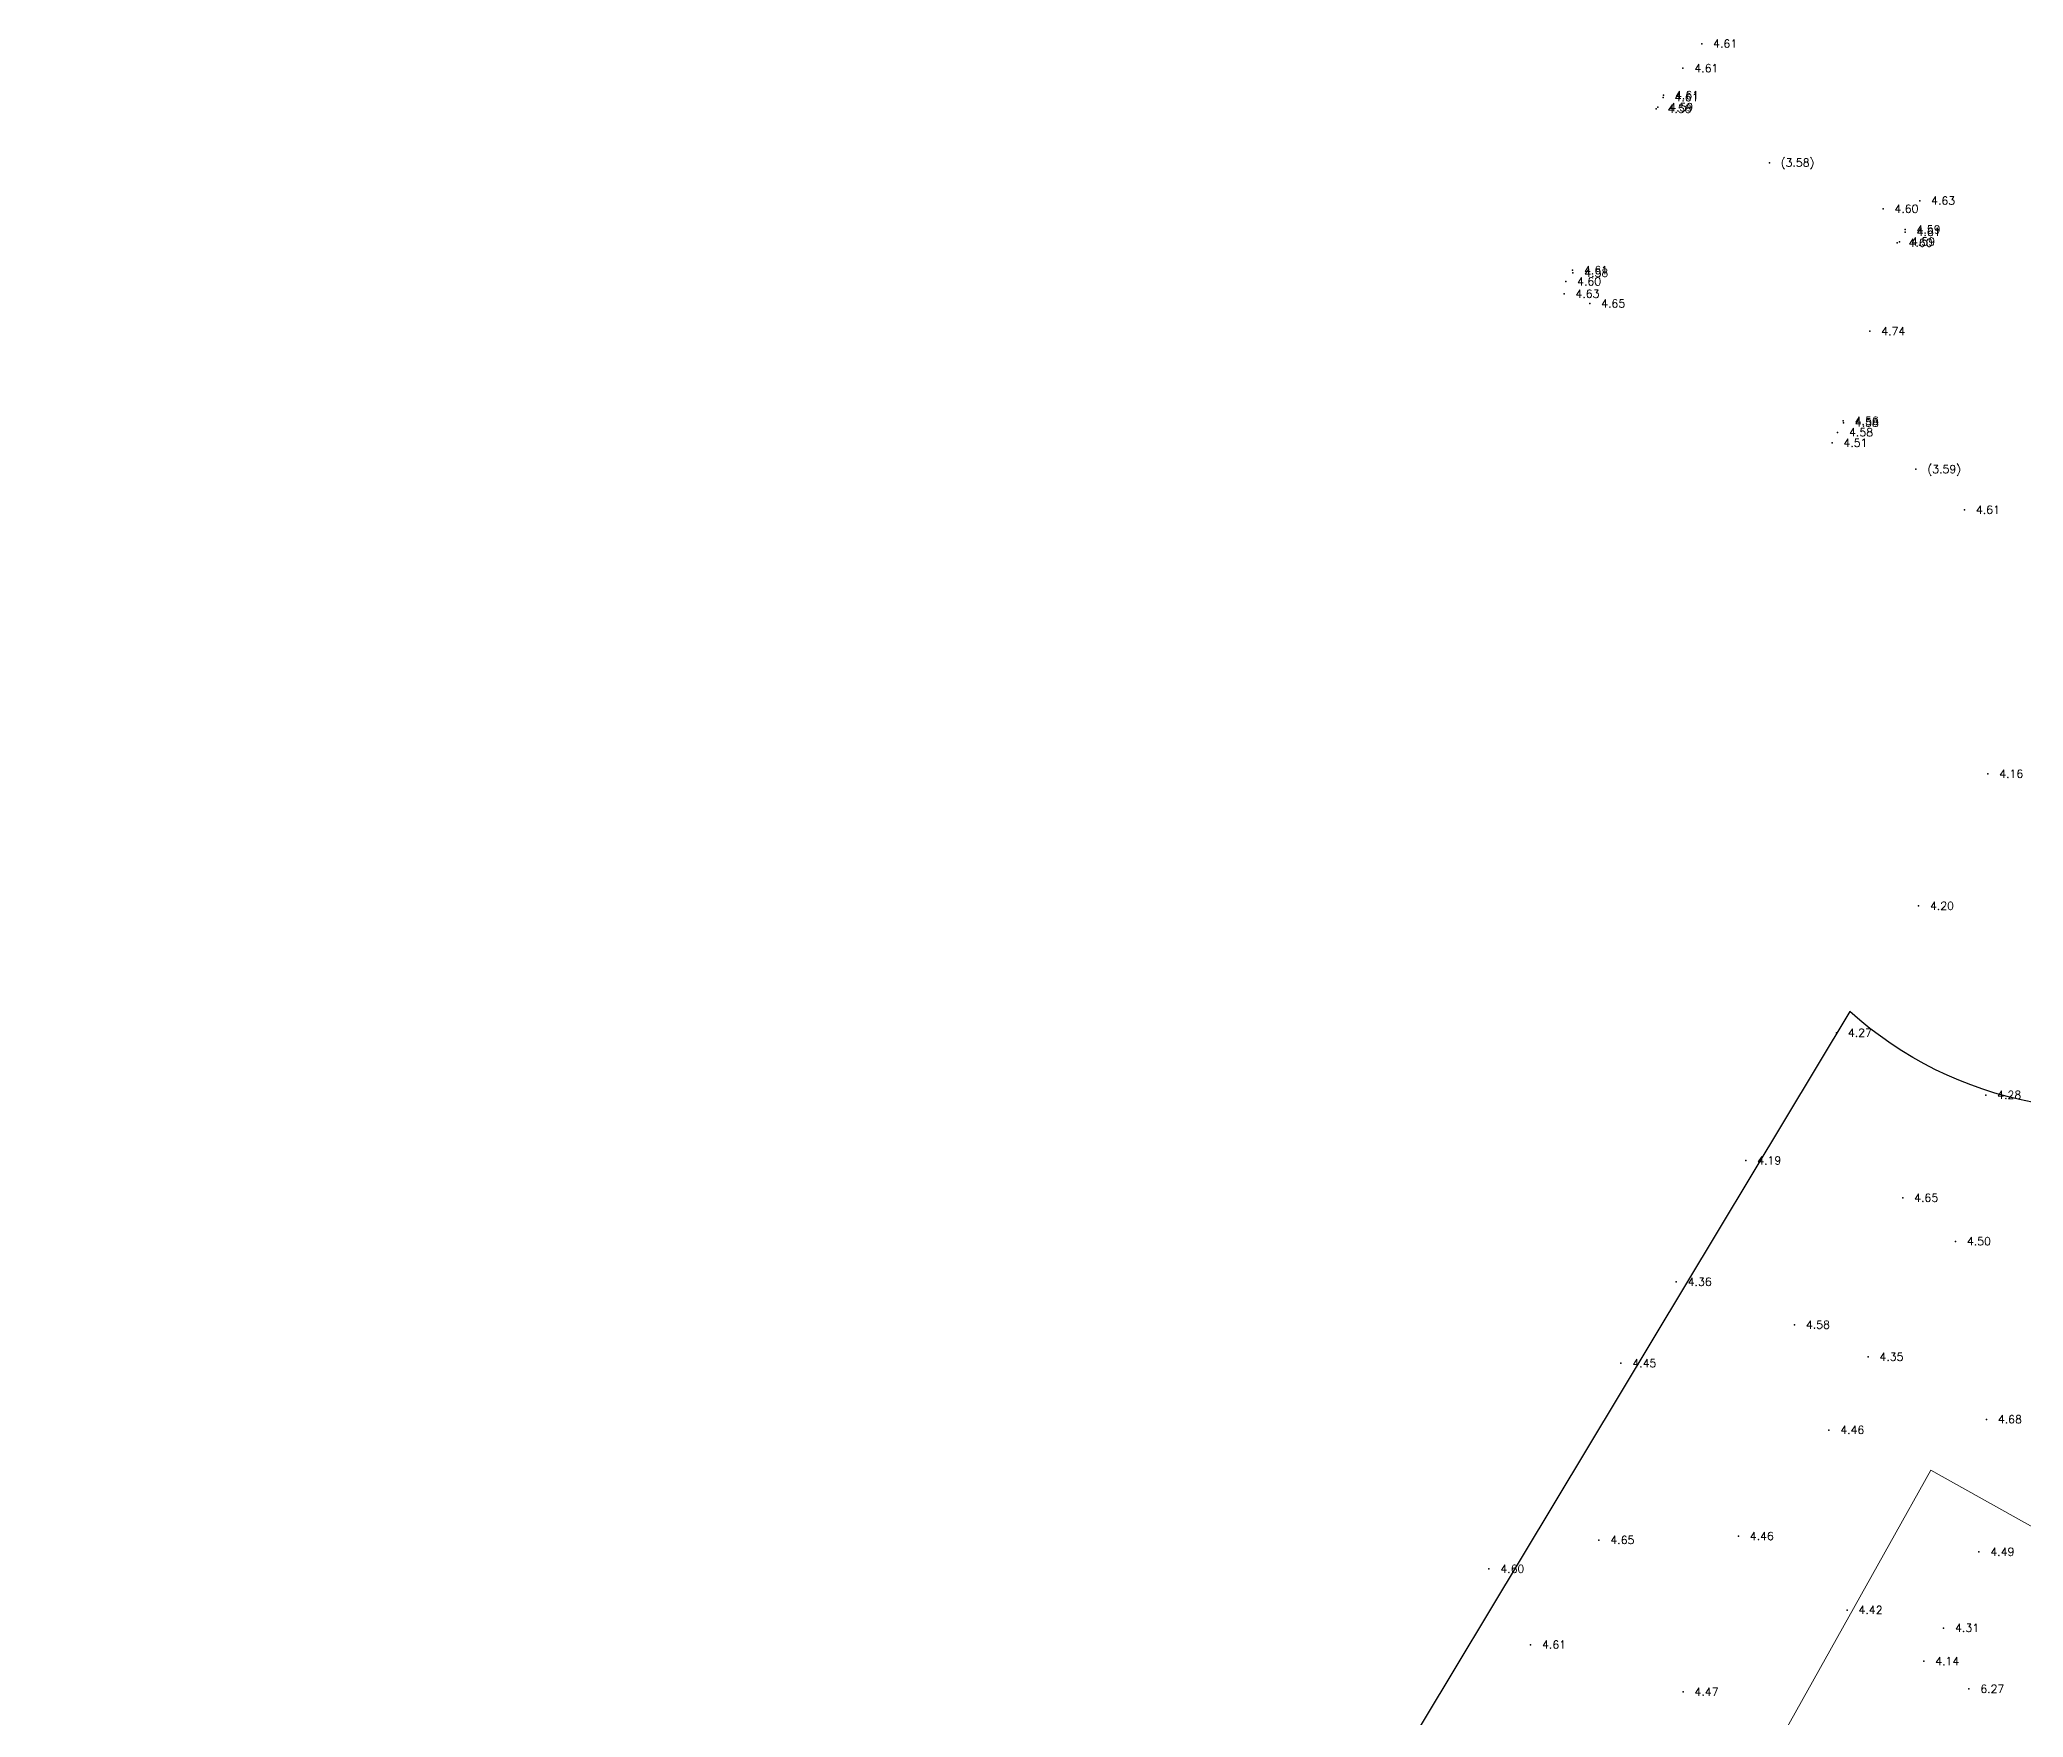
# Model space of a CAD drawing. Header units: millimetres. Extents: x 202260060 to 202696734, y 2689137542 to 2689595480.
# Drawn here: x 202311038 to 202496969, y 2689438189 to 2689595480 of the extents above; entities that cross this region are included whole.
import ezdxf

# ---------------------------------------------------------------- set-up
doc = ezdxf.new("R2010")
doc.units = ezdxf.units.MM
doc.header["$MEASUREMENT"] = 0
doc.layers.add('10', color=7, linetype='Continuous')
doc.layers.add('10-ELEV', color=1, linetype='Continuous')
doc.layers.add('exclusion', color=6, linetype='Continuous', lineweight=20)
doc.layers.add('海廣公司承租地線', color=112, linetype='Continuous', true_color=0x23e156)
doc.layers.get('0').off()
doc.styles.add('S6', font='SIMPLEX', dxfattribs={"height": 0.083333})

# ---------------------------------------------------------------- blocks, each defined once
blk = doc.blocks.new('10')
blk.add_point((0, 0))
at = {"layer": '10-ELEV', "style": 'S6'}
blk.add_attdef('ELEV', (2.14, -0.73), '', height=1.5, dxfattribs=at)

msp = doc.modelspace()

# ---------------------------------------------------------------- linework, layer by layer
at = {"layer": 'exclusion', "flags": 128}
msp.add_lwpolyline([(202399310, 2689302151), (202488298, 2689461371), (202609144, 2689393830), (202520156, 2689234610), (202399310, 2689302151)], close=True, dxfattribs=at)
at = {"layer": '海廣公司承租地線', "flags": 128}
msp.add_lwpolyline([(202486035, 2689206024, -0.4170853), (202521358, 2689170353), (202524570, 2689168529), (202682456, 2689446356), (202682456, 2689446356), (202539467, 2689526368, -0.6083701), (202480712, 2689504362), (202342372, 2689274198, -0.2693183), (202324094, 2689243787), (202311038, 2689222066), (202448494, 2689139291), (202455884, 2689152294, -0.5855261)], format="xyb", close=True, dxfattribs=at)

# ---------------------------------------------------------------- block references
at = {"layer": '10'}
ref = msp.add_blockref('10', (202466823, 2689595093, 4606), dxfattribs=dict(at, xscale=500, yscale=500, zscale=500))
ref.add_attrib('ELEV', '4.61', (202467895, 2689594730, 4606), dxfattribs={"layer": '10-ELEV', "height": 750, "style": 'S6'})
ref = msp.add_blockref('10', (202465062, 2689592797, 4613), dxfattribs=dict(at, xscale=500, yscale=500, zscale=500))
ref.add_attrib('ELEV', '4.61', (202466134, 2689592434, 4613), dxfattribs={"layer": '10-ELEV', "height": 750, "style": 'S6'})
ref = msp.add_blockref('10', (202463201, 2689590066, 4605), dxfattribs=dict(at, xscale=500, yscale=500, zscale=500))
ref.add_attrib('ELEV', '4.61', (202464273, 2689589703, 4605), dxfattribs={"layer": '10-ELEV', "height": 750, "style": 'S6'})
ref = msp.add_blockref('10', (202463254, 2689590272, 4613), dxfattribs=dict(at, xscale=500, yscale=500, zscale=500))
ref.add_attrib('ELEV', '4.61', (202464326, 2689589909, 4613), dxfattribs={"layer": '10-ELEV', "height": 750, "style": 'S6'})
ref = msp.add_blockref('10', (202462551, 2689588990, 4576), dxfattribs=dict(at, xscale=500, yscale=500, zscale=500))
ref.add_attrib('ELEV', '4.58', (202463623, 2689588627, 4576), dxfattribs={"layer": '10-ELEV', "height": 750, "style": 'S6'})
ref = msp.add_blockref('10', (202462712, 2689589138, 4590), dxfattribs=dict(at, xscale=500, yscale=500, zscale=500))
ref.add_attrib('ELEV', '4.59', (202463784, 2689588775, 4590), dxfattribs={"layer": '10-ELEV', "height": 750, "style": 'S6'})
ref = msp.add_blockref('10', (202473162, 2689583936, 3576), dxfattribs=dict(at, xscale=500, yscale=500, zscale=500))
ref.add_attrib('ELEV', '(3.58)', (202474234, 2689583573, 3576), dxfattribs={"layer": '10-ELEV', "height": 750, "style": 'S6'})
ref = msp.add_blockref('10', (202483819, 2689579617, 4597), dxfattribs=dict(at, xscale=500, yscale=500, zscale=500))
ref.add_attrib('ELEV', '4.60', (202484891, 2689579254, 4597), dxfattribs={"layer": '10-ELEV', "height": 750, "style": 'S6'})
ref = msp.add_blockref('10', (202487253, 2689580374, 4634), dxfattribs=dict(at, xscale=500, yscale=500, zscale=500))
ref.add_attrib('ELEV', '4.63', (202488325, 2689580011, 4634), dxfattribs={"layer": '10-ELEV', "height": 750, "style": 'S6'})
ref = msp.add_blockref('10', (202485885, 2689577672, 4593), dxfattribs=dict(at, xscale=500, yscale=500, zscale=500))
ref.add_attrib('ELEV', '4.59', (202486957, 2689577309, 4593), dxfattribs={"layer": '10-ELEV', "height": 750, "style": 'S6'})
ref = msp.add_blockref('10', (202485895, 2689577440, 4608), dxfattribs=dict(at, xscale=500, yscale=500, zscale=500))
ref.add_attrib('ELEV', '4.61', (202486967, 2689577077, 4608), dxfattribs={"layer": '10-ELEV', "height": 750, "style": 'S6'})
ref = msp.add_blockref('10', (202485134, 2689576435, 4595), dxfattribs=dict(at, xscale=500, yscale=500, zscale=500))
ref.add_attrib('ELEV', '4.60', (202486206, 2689576072, 4595), dxfattribs={"layer": '10-ELEV', "height": 750, "style": 'S6'})
ref = msp.add_blockref('10', (202485376, 2689576532, 4586), dxfattribs=dict(at, xscale=500, yscale=500, zscale=500))
ref.add_attrib('ELEV', '4.59', (202486448, 2689576169, 4586), dxfattribs={"layer": '10-ELEV', "height": 750, "style": 'S6'})
ref = msp.add_blockref('10', (202454726, 2689573859, 4607), dxfattribs=dict(at, xscale=500, yscale=500, zscale=500))
ref.add_attrib('ELEV', '4.61', (202455798, 2689573496, 4607), dxfattribs={"layer": '10-ELEV', "height": 750, "style": 'S6'})
ref = msp.add_blockref('10', (202454743, 2689573618, 4578), dxfattribs=dict(at, xscale=500, yscale=500, zscale=500))
ref.add_attrib('ELEV', '4.58', (202455815, 2689573255, 4578), dxfattribs={"layer": '10-ELEV', "height": 750, "style": 'S6'})
ref = msp.add_blockref('10', (202453920, 2689571642, 4634), dxfattribs=dict(at, xscale=500, yscale=500, zscale=500))
ref.add_attrib('ELEV', '4.63', (202454992, 2689571279, 4634), dxfattribs={"layer": '10-ELEV', "height": 750, "style": 'S6'})
ref = msp.add_blockref('10', (202454076, 2689572799, 4602), dxfattribs=dict(at, xscale=500, yscale=500, zscale=500))
ref.add_attrib('ELEV', '4.60', (202455148, 2689572436, 4602), dxfattribs={"layer": '10-ELEV', "height": 750, "style": 'S6'})
ref = msp.add_blockref('10', (202456330, 2689570731, 4653), dxfattribs=dict(at, xscale=500, yscale=500, zscale=500))
ref.add_attrib('ELEV', '4.65', (202457402, 2689570368, 4653), dxfattribs={"layer": '10-ELEV', "height": 750, "style": 'S6'})
ref = msp.add_blockref('10', (202482579, 2689568140, 4740), dxfattribs=dict(at, xscale=500, yscale=500, zscale=500))
ref.add_attrib('ELEV', '4.74', (202483651, 2689567777, 4740), dxfattribs={"layer": '10-ELEV', "height": 750, "style": 'S6'})
ref = msp.add_blockref('10', (202479564, 2689558655, 4575), dxfattribs=dict(at, xscale=500, yscale=500, zscale=500))
ref.add_attrib('ELEV', '4.58', (202480636, 2689558292, 4575), dxfattribs={"layer": '10-ELEV', "height": 750, "style": 'S6'})
ref = msp.add_blockref('10', (202480093, 2689559731, 4563), dxfattribs=dict(at, xscale=500, yscale=500, zscale=500))
ref.add_attrib('ELEV', '4.56', (202481165, 2689559368, 4563), dxfattribs={"layer": '10-ELEV', "height": 750, "style": 'S6'})
ref = msp.add_blockref('10', (202480100, 2689559560, 4582), dxfattribs=dict(at, xscale=500, yscale=500, zscale=500))
ref.add_attrib('ELEV', '4.58', (202481172, 2689559197, 4582), dxfattribs={"layer": '10-ELEV', "height": 750, "style": 'S6'})
ref = msp.add_blockref('10', (202479036, 2689557667, 4512), dxfattribs=dict(at, xscale=500, yscale=500, zscale=500))
ref.add_attrib('ELEV', '4.51', (202480108, 2689557304, 4512), dxfattribs={"layer": '10-ELEV', "height": 750, "style": 'S6'})
ref = msp.add_blockref('10', (202486909, 2689555206, 3588), dxfattribs=dict(at, xscale=500, yscale=500, zscale=500))
ref.add_attrib('ELEV', '(3.59)', (202487981, 2689554843, 3588), dxfattribs={"layer": '10-ELEV', "height": 750, "style": 'S6'})
ref = msp.add_blockref('10', (202491452, 2689551392, 4607), dxfattribs=dict(at, xscale=500, yscale=500, zscale=500))
ref.add_attrib('ELEV', '4.61', (202492524, 2689551029, 4607), dxfattribs={"layer": '10-ELEV', "height": 750, "style": 'S6'})
ref = msp.add_blockref('10', (202493638, 2689526644, 4159), dxfattribs=dict(at, xscale=500, yscale=500, zscale=500))
ref.add_attrib('ELEV', '4.16', (202494710, 2689526281, 4159), dxfattribs={"layer": '10-ELEV', "height": 750, "style": 'S6'})
ref = msp.add_blockref('10', (202487149, 2689514260, 4201), dxfattribs=dict(at, xscale=500, yscale=500, zscale=500))
ref.add_attrib('ELEV', '4.20', (202488221, 2689513897, 4201), dxfattribs={"layer": '10-ELEV', "height": 750, "style": 'S6'})
ref = msp.add_blockref('10', (202479454, 2689502361, 4273), dxfattribs=dict(at, xscale=500, yscale=500, zscale=500))
ref.add_attrib('ELEV', '4.27', (202480526, 2689501998, 4273), dxfattribs={"layer": '10-ELEV', "height": 750, "style": 'S6'})
ref = msp.add_blockref('10', (202493448, 2689496532, 4282), dxfattribs=dict(at, xscale=500, yscale=500, zscale=500))
ref.add_attrib('ELEV', '4.28', (202494520, 2689496169, 4282), dxfattribs={"layer": '10-ELEV', "height": 750, "style": 'S6'})
ref = msp.add_blockref('10', (202470954, 2689490392, 4185), dxfattribs=dict(at, xscale=500, yscale=500, zscale=500))
ref.add_attrib('ELEV', '4.19', (202472026, 2689490029, 4185), dxfattribs={"layer": '10-ELEV', "height": 750, "style": 'S6'})
ref = msp.add_blockref('10', (202485668, 2689486892, 4646), dxfattribs=dict(at, xscale=500, yscale=500, zscale=500))
ref.add_attrib('ELEV', '4.65', (202486740, 2689486529, 4646), dxfattribs={"layer": '10-ELEV', "height": 750, "style": 'S6'})
ref = msp.add_blockref('10', (202490608, 2689482815, 4503), dxfattribs=dict(at, xscale=500, yscale=500, zscale=500))
ref.add_attrib('ELEV', '4.50', (202491680, 2689482452, 4503), dxfattribs={"layer": '10-ELEV', "height": 750, "style": 'S6'})
ref = msp.add_blockref('10', (202464442, 2689479011, 4362), dxfattribs=dict(at, xscale=500, yscale=500, zscale=500))
ref.add_attrib('ELEV', '4.36', (202465514, 2689478648, 4362), dxfattribs={"layer": '10-ELEV', "height": 750, "style": 'S6'})
ref = msp.add_blockref('10', (202475517, 2689474989, 4578), dxfattribs=dict(at, xscale=500, yscale=500, zscale=500))
ref.add_attrib('ELEV', '4.58', (202476589, 2689474626, 4578), dxfattribs={"layer": '10-ELEV', "height": 750, "style": 'S6'})
ref = msp.add_blockref('10', (202459251, 2689471383, 4453), dxfattribs=dict(at, xscale=500, yscale=500, zscale=500))
ref.add_attrib('ELEV', '4.45', (202460323, 2689471020, 4453), dxfattribs={"layer": '10-ELEV', "height": 750, "style": 'S6'})
ref = msp.add_blockref('10', (202482414, 2689471987, 4351), dxfattribs=dict(at, xscale=500, yscale=500, zscale=500))
ref.add_attrib('ELEV', '4.35', (202483486, 2689471624, 4351), dxfattribs={"layer": '10-ELEV', "height": 750, "style": 'S6'})
ref = msp.add_blockref('10', (202493512, 2689466118, 4678), dxfattribs=dict(at, xscale=500, yscale=500, zscale=500))
ref.add_attrib('ELEV', '4.68', (202494584, 2689465755, 4678), dxfattribs={"layer": '10-ELEV', "height": 750, "style": 'S6'})
ref = msp.add_blockref('10', (202478746, 2689465127, 4461), dxfattribs=dict(at, xscale=500, yscale=500, zscale=500))
ref.add_attrib('ELEV', '4.46', (202479818, 2689464764, 4461), dxfattribs={"layer": '10-ELEV', "height": 750, "style": 'S6'})
ref = msp.add_blockref('10', (202457191, 2689454805, 4647), dxfattribs=dict(at, xscale=500, yscale=500, zscale=500))
ref.add_attrib('ELEV', '4.65', (202458263, 2689454442, 4647), dxfattribs={"layer": '10-ELEV', "height": 750, "style": 'S6'})
ref = msp.add_blockref('10', (202470258, 2689455174, 4456), dxfattribs=dict(at, xscale=500, yscale=500, zscale=500))
ref.add_attrib('ELEV', '4.46', (202471330, 2689454811, 4456), dxfattribs={"layer": '10-ELEV', "height": 750, "style": 'S6'})
ref = msp.add_blockref('10', (202492812, 2689453704, 4486), dxfattribs=dict(at, xscale=500, yscale=500, zscale=500))
ref.add_attrib('ELEV', '4.49', (202493883, 2689453341, 4486), dxfattribs={"layer": '10-ELEV', "height": 750, "style": 'S6'})
ref = msp.add_blockref('10', (202446878, 2689452099, 4600), dxfattribs=dict(at, xscale=500, yscale=500, zscale=500))
ref.add_attrib('ELEV', '4.60', (202447950, 2689451736, 4600), dxfattribs={"layer": '10-ELEV', "height": 750, "style": 'S6'})
ref = msp.add_blockref('10', (202480449, 2689448243, 4419), dxfattribs=dict(at, xscale=500, yscale=500, zscale=500))
ref.add_attrib('ELEV', '4.42', (202481521, 2689447880, 4419), dxfattribs={"layer": '10-ELEV', "height": 750, "style": 'S6'})
ref = msp.add_blockref('10', (202450789, 2689444994, 4612), dxfattribs=dict(at, xscale=500, yscale=500, zscale=500))
ref.add_attrib('ELEV', '4.61', (202451861, 2689444631, 4612), dxfattribs={"layer": '10-ELEV', "height": 750, "style": 'S6'})
ref = msp.add_blockref('10', (202489502, 2689446561, 4312), dxfattribs=dict(at, xscale=500, yscale=500, zscale=500))
ref.add_attrib('ELEV', '4.31', (202490573, 2689446198, 4312), dxfattribs={"layer": '10-ELEV', "height": 750, "style": 'S6'})
ref = msp.add_blockref('10', (202487638, 2689443446, 4138), dxfattribs=dict(at, xscale=500, yscale=500, zscale=500))
ref.add_attrib('ELEV', '4.14', (202488710, 2689443083, 4138), dxfattribs={"layer": '10-ELEV', "height": 750, "style": 'S6'})
ref = msp.add_blockref('10', (202465075, 2689440582, 4469), dxfattribs=dict(at, xscale=500, yscale=500, zscale=500))
ref.add_attrib('ELEV', '4.47', (202466147, 2689440219, 4469), dxfattribs={"layer": '10-ELEV', "height": 750, "style": 'S6'})
ref = msp.add_blockref('10', (202491865, 2689440848, 6270), dxfattribs=dict(at, xscale=500, yscale=500, zscale=500))
ref.add_attrib('ELEV', '6.27', (202492937, 2689440485, 6270), dxfattribs={"layer": '10-ELEV', "height": 750, "style": 'S6'})

doc.saveas('drawing.dxf')
